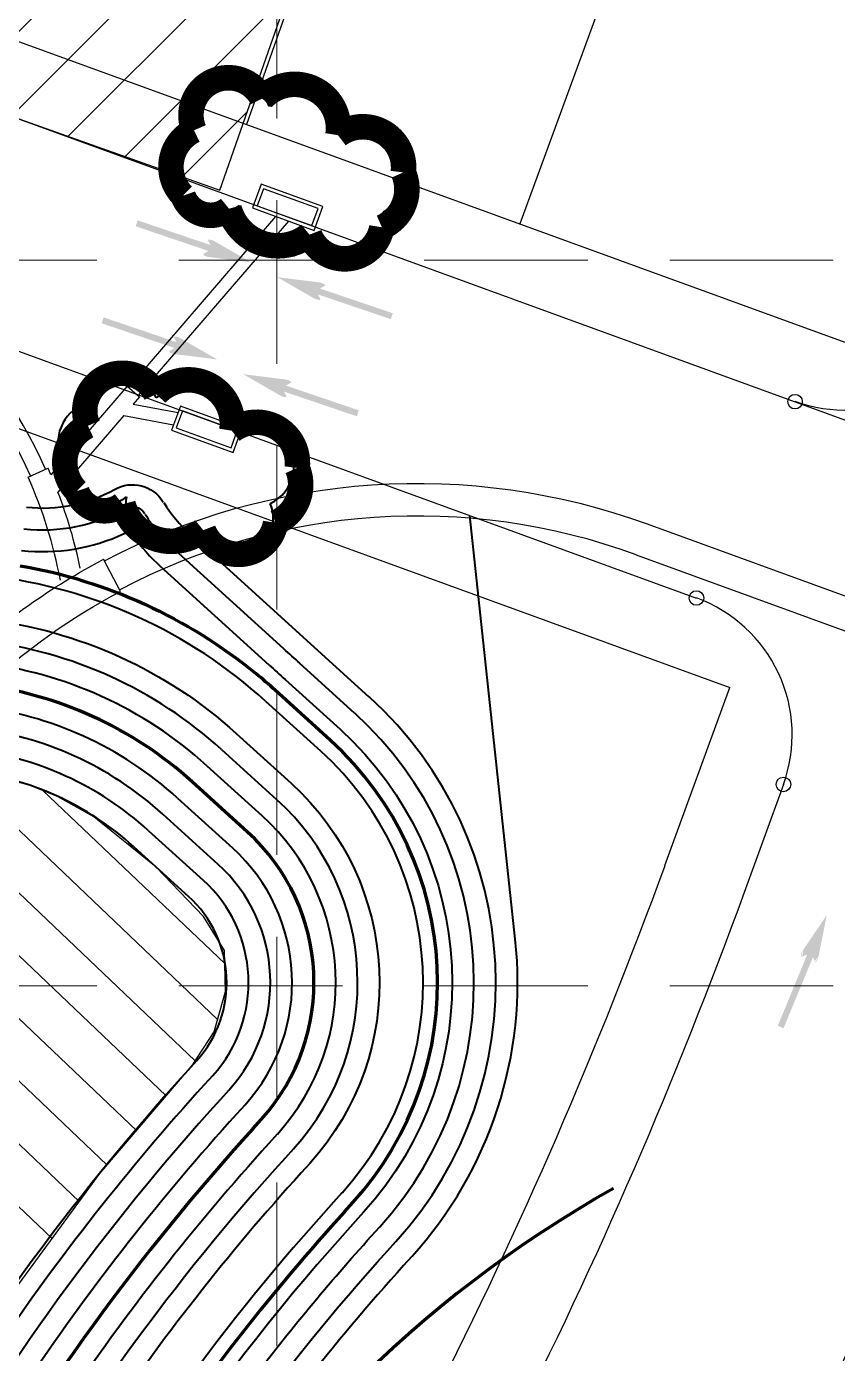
# Model space of a CAD drawing. Header units: inches. Extents: x -5337 to 1057, y 15227 to 19227.
# Drawn here: x -1675.6 to -1564.1, y 17276 to 17458.4 of the extents above; entities that cross this region are included whole.
import ezdxf

# ---------------------------------------------------------------- set-up
doc = ezdxf.new("R2010")
doc.units = ezdxf.units.IN
doc.header["$LTSCALE"] = 150
doc.header["$MEASUREMENT"] = 0
doc.linetypes.add('HIDDEN', pattern=[0.375, 0.25, -0.125])
for name, color, linetype in [('BASE', 7, 'Continuous'), ('COMT-MIN', 84, 'Continuous'), ('CONT-MJR', 84, 'Continuous'), ('ECB', 84, 'Continuous'), ('grid', 7, 'HIDDEN'), ('LOTLINE', 7, 'Continuous'), ('PAVING', 7, 'Continuous'), ('ROW', 7, 'Continuous'), ('SODDED LOT', 2, 'Continuous'), ('STORM', 7, 'Continuous'), ('STORM INLET', 7, 'Continuous')]:
    doc.layers.add(name, color=color, linetype=linetype)

# ---------------------------------------------------------------- blocks, each defined once
blk = doc.blocks.new('A$C18F678FE')
at = {"layer": 'BASE', "color": 170, "lineweight": 40, "const_width": 3.51}
blk.add_lwpolyline([(24.74, 19.3, 0.520567), (24.74, 19.3, 0.765195), (25.16, 29.3, 0.417879), (18.11, 33.3, 0.6649), (11.77, 25.13, 0.744833), (5.31, 15.53, 0.975642), (8.29, 5.64, 0.520567), (16.97, 2.85, 0.520567), (19.64, 8.87, 0.540264), (24.74, 19.3)], format="xyb", close=True, dxfattribs=at)

msp = doc.modelspace()

# ---------------------------------------------------------------- hatches: boundary and pattern name
at = {"layer": 'PAVING'}
h = msp.add_hatch(color=256, dxfattribs=at)
edge = h.paths.add_edge_path()
edge.add_line((-1650.63, 17428.96), (-1650.28, 17428.31))
edge.add_line((-1650.28, 17428.31), (-1660.3, 17431.71))
edge.add_line((-1660.3, 17431.71), (-1660.58, 17430.9))
edge.add_line((-1660.58, 17430.9), (-1650.55, 17427.5))
edge.add_line((-1650.55, 17427.5), (-1651.27, 17427.1))
edge.add_line((-1651.27, 17427.1), (-1651.27, 17427.1))
edge.add_ellipse((-1650.77, 17426.89), major_axis=(-0.53, 0.18), ratio=0.285714, start_angle=345.5033, end_angle=485.8315)
edge.add_line((-1650.5, 17426.66), (-1650.5, 17426.66))
edge.add_line((-1650.5, 17426.66), (-1644.7, 17425.94))
edge.add_line((-1644.7, 17425.94), (-1649.76, 17428.86))
edge.add_line((-1649.76, 17428.86), (-1649.76, 17428.85))
edge.add_ellipse((-1650.1, 17428.83), major_axis=(-0.53, 0.18), ratio=0.285714, start_angle=235.2731, end_angle=377.1827)
edge.add_line((-1650.63, 17428.96), (-1650.63, 17428.96))
edge.add_line((-1650.63, 17428.96), (-1650.63, 17428.96))
edge.add_line((-1650.63, 17428.96), (-1650.63, 17428.96))
h = msp.add_hatch(color=256, dxfattribs=at)
edge = h.paths.add_edge_path()
edge.add_line((-1635.17, 17420.88), (-1635.52, 17421.53))
edge.add_line((-1635.52, 17421.53), (-1625.49, 17418.13))
edge.add_line((-1625.49, 17418.13), (-1625.21, 17418.94))
edge.add_line((-1625.21, 17418.94), (-1635.24, 17422.34))
edge.add_line((-1635.24, 17422.34), (-1634.52, 17422.74))
edge.add_line((-1634.52, 17422.74), (-1634.52, 17422.74))
edge.add_ellipse((-1635.02, 17422.95), major_axis=(0.53, -0.18), ratio=0.285714, start_angle=345.5033, end_angle=485.8315)
edge.add_line((-1635.29, 17423.18), (-1635.29, 17423.18))
edge.add_line((-1635.29, 17423.18), (-1641.1, 17423.9))
edge.add_line((-1641.1, 17423.9), (-1636.03, 17420.98))
edge.add_line((-1636.03, 17420.98), (-1636.03, 17420.99))
edge.add_ellipse((-1635.69, 17421.01), major_axis=(0.53, -0.18), ratio=0.285714, start_angle=235.2731, end_angle=377.1827)
edge.add_line((-1635.16, 17420.88), (-1635.17, 17420.88))
edge.add_line((-1635.17, 17420.88), (-1635.17, 17420.88))
edge.add_line((-1635.17, 17420.88), (-1635.17, 17420.88))
h = msp.add_hatch(color=256, dxfattribs=at)
edge = h.paths.add_edge_path()
edge.add_line((-1655.3, 17415.62), (-1654.95, 17414.97))
edge.add_line((-1654.95, 17414.97), (-1664.97, 17418.37))
edge.add_line((-1664.97, 17418.37), (-1665.25, 17417.56))
edge.add_line((-1665.25, 17417.56), (-1655.22, 17414.16))
edge.add_line((-1655.22, 17414.16), (-1655.94, 17413.76))
edge.add_line((-1655.94, 17413.76), (-1655.94, 17413.76))
edge.add_ellipse((-1655.44, 17413.54), major_axis=(-0.53, 0.18), ratio=0.285714, start_angle=345.5033, end_angle=485.8315)
edge.add_line((-1655.17, 17413.32), (-1655.17, 17413.32))
edge.add_line((-1655.17, 17413.32), (-1649.37, 17412.6))
edge.add_line((-1649.37, 17412.6), (-1654.43, 17415.51))
edge.add_line((-1654.43, 17415.51), (-1654.43, 17415.51))
edge.add_ellipse((-1654.78, 17415.49), major_axis=(-0.53, 0.18), ratio=0.285714, start_angle=235.2731, end_angle=377.1827)
edge.add_line((-1655.3, 17415.62), (-1655.3, 17415.62))
edge.add_line((-1655.3, 17415.62), (-1655.3, 17415.62))
edge.add_line((-1655.3, 17415.62), (-1655.3, 17415.62))
h = msp.add_hatch(color=256, dxfattribs=at)
edge = h.paths.add_edge_path()
edge.add_line((-1639.84, 17407.54), (-1640.19, 17408.18))
edge.add_line((-1640.19, 17408.18), (-1630.16, 17404.78))
edge.add_line((-1630.16, 17404.78), (-1629.89, 17405.6))
edge.add_line((-1629.89, 17405.6), (-1639.91, 17409))
edge.add_line((-1639.91, 17409), (-1639.19, 17409.4))
edge.add_line((-1639.19, 17409.4), (-1639.19, 17409.4))
edge.add_ellipse((-1639.69, 17409.61), major_axis=(0.53, -0.18), ratio=0.285714, start_angle=345.5033, end_angle=485.8315)
edge.add_line((-1639.96, 17409.84), (-1639.96, 17409.84))
edge.add_line((-1639.96, 17409.84), (-1645.77, 17410.56))
edge.add_line((-1645.77, 17410.56), (-1640.7, 17407.64))
edge.add_line((-1640.7, 17407.64), (-1640.7, 17407.64))
edge.add_ellipse((-1640.36, 17407.66), major_axis=(0.53, -0.18), ratio=0.285714, start_angle=235.2731, end_angle=377.1827)
edge.add_line((-1639.84, 17407.54), (-1639.84, 17407.54))
edge.add_line((-1639.84, 17407.54), (-1639.84, 17407.54))
edge.add_line((-1639.84, 17407.54), (-1639.84, 17407.54))
h = msp.add_hatch(color=256, dxfattribs=at)
edge = h.paths.add_edge_path()
edge.add_line((-1567.17, 17329.76), (-1567.43, 17330.45))
edge.add_line((-1567.43, 17330.45), (-1571.48, 17320.67))
edge.add_line((-1571.48, 17320.67), (-1572.27, 17321))
edge.add_line((-1572.27, 17321), (-1568.23, 17330.78))
edge.add_line((-1568.23, 17330.78), (-1569, 17330.5))
edge.add_line((-1569, 17330.5), (-1569, 17330.5))
edge.add_ellipse((-1568.83, 17331.02), major_axis=(-0.214, -0.517), ratio=0.285714, start_angle=-125.8315, end_angle=14.4967, ccw=False)
edge.add_line((-1568.82, 17331.37), (-1568.82, 17331.37))
edge.add_line((-1568.82, 17331.37), (-1565.54, 17336.21))
edge.add_line((-1565.54, 17336.21), (-1566.68, 17330.48))
edge.add_line((-1566.68, 17330.48), (-1566.68, 17330.48))
edge.add_ellipse((-1566.93, 17330.24), major_axis=(-0.214, -0.517), ratio=0.285714, start_angle=-17.1827, end_angle=124.7269, ccw=False)
edge.add_line((-1567.17, 17329.76), (-1567.17, 17329.76))
edge.add_line((-1567.17, 17329.76), (-1567.17, 17329.76))
edge.add_line((-1567.17, 17329.76), (-1567.17, 17329.76))
at = {"layer": 'SODDED LOT'}
h = msp.add_hatch(dxfattribs=at)
h.set_pattern_fill('ANSI31', color=256, scale=60, style=0)
edge = h.paths.add_edge_path()
edge.add_line((-1687.18, 17594.99), (-1768.72, 17604.94))
edge.add_line((-1768.72, 17604.94), (-1770.06, 17590.4))
edge.add_line((-1770.06, 17590.4), (-1785.38, 17508.12))
edge.add_arc((-1759.16, 17503.24), 26.66, 169.4569, 253.3344)
edge.add_line((-1766.81, 17477.7), (-1649, 17435.86))
edge.add_line((-1649, 17435.86), (-1608.1, 17552.59))
edge.add_line((-1608.1, 17552.59), (-1691.73, 17576.21))
edge.add_line((-1691.73, 17576.21), (-1687.18, 17594.99))

# ---------------------------------------------------------------- linework, layer by layer
at = {"color": 5}
for p, q in [((-1746.5, 17362.55), (-1672.06, 17291.77)), ((-1736.82, 17361.98), (-1668.33, 17296.85)), ((-1726.51, 17360.79), (-1664.51, 17301.85)), ((-1716.19, 17359.61), (-1660.44, 17306.6)), ((-1705.88, 17358.43), (-1656.37, 17311.36)), ((-1695.56, 17357.24), (-1652.38, 17316.18)), ((-1675.53, 17354.23), (-1685.26, 17356.06)), ((-1685.25, 17356.06), (-1649.3, 17321.88)), ((-1671.31, 17352.53), (-1675.53, 17354.23)), ((-1673.32, 17353.34), (-1648.31, 17329.56)), ((-1666.3, 17349.71), (-1671.31, 17352.53)), ((-1657.76, 17342.79), (-1666.3, 17349.71)), ((-1651.23, 17336.02), (-1657.76, 17342.79)), ((-1648.35, 17331.33), (-1651.23, 17336.02)), ((-1648.21, 17325.73), (-1648.35, 17331.33)), ((-1649.78, 17320.17), (-1648.21, 17325.73)), ((-1652.8, 17315.53), (-1649.78, 17320.17)), ((-1665.5, 17300.69), (-1652.8, 17315.53)), ((-1682.29, 17277.84), (-1665.5, 17300.69))]:
    msp.add_line(p, q, dxfattribs=at)
at = {"layer": 'BASE', "color": 170, "lineweight": 40}
for p, q in [((-1642.21, 17447.39), (-1642.21, 17447.39)), ((-1642.21, 17447.39), (-1642.21, 17447.39)), ((-1657.76, 17407.31), (-1657.76, 17407.31)), ((-1657.76, 17407.31), (-1657.76, 17407.31))]:
    msp.add_line(p, q, dxfattribs=at)
for centre, radius, start, end in [((-1647.07, 17445.59), 5.19, 20.2758, 169.968), ((-1637.91, 17441.94), 6.94, 14.7381, 128.2611), ((-1649.99, 17441.24), 5.7, 112.6508, 203.3669), ((-1628.69, 17440.57), 4.02, 18.5927, 128.5927), ((-1628.84, 17437.93), 5.56, 294.7158, 44.7158), ((-1649.66, 17438.25), 5.61, 172.4813, 306.9611), ((-1640.33, 17432.74), 6.04, 170.2415, 316.9614), ((-1631.27, 17430.87), 5.17, 205.7431, 22.9176), ((-1662.63, 17405.52), 5.19, 20.2758, 169.968), ((-1653.46, 17401.87), 6.94, 14.7381, 128.2611), ((-1665.55, 17401.16), 5.7, 112.6508, 203.3669), ((-1644.25, 17400.49), 4.02, 18.5927, 128.5927), ((-1644.39, 17397.86), 5.56, 294.7158, 44.7158), ((-1665.21, 17398.17), 5.61, 172.4813, 306.9611), ((-1655.89, 17392.67), 6.04, 170.2415, 316.9614), ((-1646.82, 17390.79), 5.17, 205.7431, 22.9176)]:
    msp.add_arc(centre, radius, start, end, dxfattribs=at)
at = {"layer": 'COMT-MIN', "color": 5, "linetype": 'Continuous', "lineweight": 40}
for p, q in [((-1608.37, 17332.91), (-1614.62, 17391.14)), ((-1628.44, 17366.19), (-1653.12, 17388.58)), ((-1640.19, 17372.8), (-1655.14, 17386.36)), ((-1642.21, 17370.58), (-1657.15, 17384.14)), ((-1630.46, 17363.97), (-1638.01, 17370.82)), ((-1640.02, 17368.6), (-1632.47, 17361.75)), ((-1642.71, 17365.63), (-1642.71, 17365.63)), ((-1642.71, 17365.63), (-1635.16, 17358.78)), ((-1646.74, 17361.19), (-1639.19, 17354.34)), ((-1648.76, 17358.97), (-1648.76, 17358.97)), ((-1648.76, 17358.97), (-1641.21, 17352.12)), ((-1635.16, 17358.78), (-1635.16, 17358.78)), ((-1650.77, 17356.75), (-1650.77, 17356.75)), ((-1650.77, 17356.75), (-1643.22, 17349.9)), ((-1654.8, 17352.3), (-1654.8, 17352.3)), ((-1654.8, 17352.3), (-1647.25, 17345.45)), ((-1641.21, 17352.12), (-1641.21, 17352.12)), ((-1656.82, 17350.08), (-1656.82, 17350.08)), ((-1656.82, 17350.08), (-1649.27, 17343.23)), ((-1643.22, 17349.9), (-1643.22, 17349.9)), ((-1658.84, 17347.86), (-1658.84, 17347.86)), ((-1658.84, 17347.86), (-1651.28, 17341.01)), ((-1660.85, 17345.64), (-1660.85, 17345.64)), ((-1660.85, 17345.64), (-1653.3, 17338.79)), ((-1647.25, 17345.45), (-1647.25, 17345.45)), ((-1649.27, 17343.23), (-1649.27, 17343.23)), ((-1651.28, 17341.01), (-1651.28, 17341.01)), ((-1653.3, 17338.79), (-1653.3, 17338.79)), ((-1608.37, 17332.91), (-1608.37, 17332.91)), ((-1652.2, 17316.19), (-1653.36, 17314.91)), ((-1653.36, 17314.91), (-1653.36, 17314.91)), ((-1652.2, 17316.19), (-1652.2, 17316.19)), ((-1649.98, 17314.17), (-1651.14, 17312.89)), ((-1651.14, 17312.89), (-1651.14, 17312.89)), ((-1649.98, 17314.17), (-1649.98, 17314.17)), ((-1647.75, 17312.16), (-1648.91, 17310.88)), ((-1648.91, 17310.88), (-1648.91, 17310.88)), ((-1647.75, 17312.16), (-1647.75, 17312.16)), ((-1645.53, 17310.14), (-1646.69, 17308.86)), ((-1645.53, 17310.14), (-1645.53, 17310.14)), ((-1646.69, 17308.86), (-1646.69, 17308.86)), ((-1641.09, 17306.11), (-1642.25, 17304.83)), ((-1641.09, 17306.11), (-1641.09, 17306.11)), ((-1642.25, 17304.83), (-1642.25, 17304.83)), ((-1638.86, 17304.1), (-1640.02, 17302.82)), ((-1638.86, 17304.1), (-1638.86, 17304.1)), ((-1640.02, 17302.82), (-1640.02, 17302.82)), ((-1636.64, 17302.08), (-1637.8, 17300.8)), ((-1632.2, 17298.05), (-1633.36, 17296.77)), ((-1632.2, 17298.05), (-1632.2, 17298.05)), ((-1633.36, 17296.77), (-1633.36, 17296.77)), ((-1629.23, 17295.37), (-1630.39, 17294.09)), ((-1628.17, 17292.07), (-1627.01, 17293.35)), ((-1625.95, 17290.06), (-1624.79, 17291.34)), ((-1623.73, 17288.04), (-1622.56, 17289.32)), ((-1622.56, 17289.32), (-1622.56, 17289.32)), ((-1623.73, 17288.04), (-1623.73, 17288.04))]:
    msp.add_line(p, q, dxfattribs=at)
for centre, radius, start, end in [((-1673.27, 17412.17), 20, 263.3722, 299.3197), ((-1639.68, 17403.39), 20, 211.6181, 227.7854), ((-1673.27, 17412.17), 23, 263.3722, 299.3197), ((-1639.68, 17403.39), 23, 211.6181, 227.7854), ((-1673.27, 17412.17), 26, 263.3722, 295.3554), ((-1639.68, 17403.39), 26, 215.3508, 227.7854), ((-1688.4, 17315.27), 68, 47.7855, 83.3722), ((-1688.4, 17315.27), 59, 47.7855, 83.3722), ((-1687.6, 17318.35), 72.2, 46.614, 48.9554), ((-1688.4, 17315.27), 56, 47.7855, 83.3722), ((-1664.05, 17326.94), 53, 317.8021, 47.7855), ((-1688.4, 17315.27), 50, 47.7855, 83.3722), ((-1664.05, 17326.94), 50, 317.8021, 47.7855), ((-1688.4, 17315.27), 47, 47.7855, 83.3722), ((-1688.4, 17315.27), 44, 47.7855, 83.3722), ((-1664.05, 17326.94), 43, 317.8021, 47.7855), ((-1688.4, 17315.27), 41, 47.7855, 83.3722), ((-1664.05, 17326.94), 34, 317.8021, 47.7855), ((-1664.05, 17326.94), 31, 317.8021, 47.7855), ((-1664.05, 17326.94), 25, 317.8021, 47.7855), ((-1664.05, 17326.94), 22, 317.8021, 47.7855), ((-1664.05, 17326.94), 19, 317.8021, 47.7855), ((-1664.05, 17326.94), 16, 317.8021, 47.7855), ((-1664.05, 17326.94), 56, 317.8021, 6.1231), ((-1405.92, 17090.56), 334, 137.8021, 150.1864), ((-1405.92, 17090.56), 331, 137.8021, 145.8419), ((-1405.92, 17090.56), 328, 137.8021, 150.2137), ((-1405.92, 17090.56), 325, 137.8021, 145.9228), ((-1405.92, 17090.56), 319, 137.8021, 146.0184), ((-1405.92, 17090.56), 316, 137.8021, 150.2068), ((-1405.92, 17090.56), 313, 137.8021, 146.0494), ((-1405.92, 17090.56), 307, 137.8021, 150.253), ((-1405.92, 17090.56), 303, 137.8021, 153.6549), ((-1405.92, 17090.56), 294, 137.8021, 146.1891)]:
    msp.add_arc(centre, radius, start, end, dxfattribs=at)
at = {"layer": 'COMT-MIN', "color": 5, "linetype": 'Continuous', "lineweight": 40, "extrusion": (0, 0, -1)}
for centre, radius, start, end in [((1661.03, 17390.37), 5, 60.6803, 148.3819), ((1661.03, 17390.37), 2, 60.6803, 148.3819), ((1661.71, 17387.77), 1, 64.6446, 144.6492), ((1688.4, 17315.27), 62, 96.6278, 132.2145), ((1690.3, 17315.37), 73.22, 131.0608, 133.3697), ((1664.05, 17326.94), 47, 132.2145, 222.1979), ((1664.05, 17326.94), 37, 132.2145, 222.1979), ((1405.92, 17090.56), 300, 37.2255, 42.1979), ((1405.92, 17090.56), 297, 29.7149, 42.1979)]:
    msp.add_arc(centre, radius, start, end, dxfattribs=at)
at = {"layer": 'CONT-MJR', "color": 5, "linetype": 'Continuous', "lineweight": 70}
for p, q in [((-1633.82, 17360.26), (-1641.37, 17367.11)), ((-1645.24, 17347.67), (-1652.79, 17354.52)), ((-1652.79, 17354.52), (-1652.79, 17354.52)), ((-1645.24, 17347.67), (-1645.24, 17347.67)), ((-1644.47, 17306.85), (-1643.31, 17308.13)), ((-1643.31, 17308.13), (-1643.31, 17308.13)), ((-1644.47, 17306.85), (-1644.47, 17306.85)), ((-1631.87, 17295.43), (-1630.71, 17296.71))]:
    msp.add_line(p, q, dxfattribs=at)
at = {"layer": 'CONT-MJR', "color": 5, "linetype": 'Continuous', "lineweight": 70, "extrusion": (0, 0, -1)}
msp.add_arc((1688.4, 17315.27), 70, 99.823, 129.2983, dxfattribs=at)
at = {"layer": 'CONT-MJR', "color": 5, "linetype": 'Continuous', "lineweight": 70}
for centre, radius, start, end in [((-1689.53, 17313.96), 71.73, 47.8208, 50.6665), ((-1688.4, 17315.27), 53, 47.7855, 83.3722), ((-1664.05, 17326.94), 45, 317.8021, 47.7855), ((-1664.05, 17326.94), 28, 317.8021, 47.7855), ((-1405.92, 17090.56), 322, 137.8021, 150.2197), ((-1515.53, 17157.14), 162.22, 119.2713, 151.8446), ((-1405.92, 17090.56), 305, 137.8021, 146.0271)]:
    msp.add_arc(centre, radius, start, end, dxfattribs=at)
at = {"layer": 'grid', "color": 252, "linetype": 'HIDDEN', "lineweight": 0, "ltscale": 0.6}
for p, q in [((-1641.14, 19121.98), (-1641.14, 15630.29)), ((-5232.14, 17426.23), (952.36, 17426.23)), ((-5232.14, 17326.48), (952.36, 17326.48))]:
    msp.add_line(p, q, dxfattribs=at)
at = {"layer": 'LOTLINE'}
for p, q in [((-1607.9, 17551.45), (-1645.34, 17444.9)), ((-1566.33, 17544.09), (-1607.76, 17431.21))]:
    msp.add_line(p, q, dxfattribs=at)
at = {"layer": 'PAVING'}
for p, q in [((-1838.66, 17504.62), (-1383.65, 17339)), ((-1779.18, 17451.04), (-1583.46, 17379.8)), ((-1571.5, 17354.17), (-1576.91, 17339.31))]:
    msp.add_line(p, q, dxfattribs=at)
for centre in [(-1569.9, 17406.79), (-1583.46, 17379.8), (-1571.5, 17354.17)]:
    msp.add_circle(centre, 1, dxfattribs=at)
at = {"layer": 'PAVING', "extrusion": (0, 0, -1)}
for centre, radius, start, end in [((1563.06, 17425.59), 20, 200.0017, 290.0017), ((2217.3, 17572.42), 681.5, 200.00174, 213.74584), ((2217.3, 17572.42), 718.5, 200.00174, 213.74584)]:
    msp.add_arc(centre, radius, start, end, dxfattribs=at)
at = {"layer": 'PAVING'}
msp.add_arc((-1590.3, 17361.01), 20, 339.9982, 69.9983, dxfattribs=at)
at = {"layer": 'ROW'}
for p, q in [((-1777.49, 17493), (-1358.81, 17340.6)), ((-1791, 17444.71), (-1578.89, 17367.5)), ((-1587.79, 17343.05), (-1578.89, 17367.5))]:
    msp.add_line(p, q, dxfattribs=at)
for radius, start, end in [(730, 326.25416, 342.02415), (670, 326.2308, 339.98068)]:
    msp.add_arc((-2217.3, 17572.42), radius, start, end, dxfattribs=at)
at = {"layer": 'SODDED LOT'}
msp.add_lwpolyline([(-1687.18, 17594.99), (-1768.72, 17604.94), (-1770.06, 17590.4), (-1785.38, 17508.12, 0.383251), (-1766.81, 17477.7), (-1649, 17435.86), (-1608.1, 17552.59), (-1691.73, 17576.21)], format="xyb", close=True, dxfattribs=at)
at = {"layer": 'STORM', "color": 5}
for p, q in [((-1641.33, 17432.26), (-1661.53, 17408.76)), ((-1639.57, 17431.62), (-1660.21, 17407.62)), ((-1661.72, 17408.92), (-1672.22, 17396.72)), ((-1661.72, 17408.92), (-1660.02, 17407.45)), ((-1660.02, 17407.45), (-1660.89, 17406.44)), ((-1660.89, 17406.44), (-1654.74, 17405.28)), ((-1662.21, 17404.9), (-1671.26, 17394.37)), ((-1662.21, 17404.9), (-1655.35, 17403.61)), ((-1675.36, 17396.43), (-1672.63, 17397.65)), ((-1590.22, 17389.98), (-1590.22, 17389.98)), ((-1590.22, 17389.98), (-1557.47, 17378.06)), ((-1591.76, 17385.75), (-1591.76, 17385.75)), ((-1591.76, 17385.75), (-1556.46, 17372.9)), ((-1662.64, 17380.71), (-1664.97, 17385.13))]:
    msp.add_line(p, q, dxfattribs=at)
for centre, radius, start, end in [((-1733.33, 17370.5), 66.13, 24.0934, 69.998), ((-1733.33, 17370.5), 63.88, 24.0934, 69.998), ((-1733.33, 17370.5), 66.5, 23.2136, 24.0934), ((-1733.33, 17370.5), 63.5, 10.665, 24.0934), ((-1733.33, 17370.5), 66.5, 11.6162, 21.0341), ((-1621.83, 17303.31), 87.75, 69.9604, 117.8047)]:
    msp.add_arc(centre, radius, start, end, dxfattribs=at)
at = {"layer": 'STORM', "color": 5, "extrusion": (0, 0, -1)}
for radius, start, end in [(92.25, 62.1953, 110.0396), (92.5, 47.1613, 62.1953), (87.5, 47.2235, 62.1953)]:
    msp.add_arc((1621.83, 17303.31), radius, start, end, dxfattribs=at)
at = {"layer": 'STORM INLET', "color": 5}
for p, q in [((-1643.3, 17436.7), (-1644.5, 17433.41)), ((-1634.85, 17433.62), (-1643.3, 17436.7)), ((-1643, 17436.06), (-1643.86, 17433.71)), ((-1635.49, 17433.32), (-1643, 17436.06)), ((-1644.5, 17433.41), (-1636.04, 17430.33)), ((-1643.86, 17433.71), (-1636.34, 17430.98)), ((-1636.34, 17430.98), (-1635.49, 17433.32)), ((-1636.04, 17430.33), (-1634.85, 17433.62)), ((-1654.42, 17406.16), (-1655.62, 17402.88)), ((-1645.96, 17403.08), (-1654.42, 17406.16)), ((-1654.12, 17405.52), (-1654.98, 17403.17)), ((-1646.6, 17402.79), (-1654.12, 17405.52)), ((-1655.62, 17402.88), (-1647.16, 17399.8)), ((-1654.98, 17403.17), (-1647.46, 17400.44)), ((-1647.46, 17400.44), (-1646.6, 17402.79)), ((-1647.16, 17399.8), (-1645.96, 17403.08))]:
    msp.add_line(p, q, dxfattribs=at)

# ---------------------------------------------------------------- block references
at = {"layer": 'ECB'}
for p, rotation in [((-1659.3, 17451.49), 278.1808230166341), ((-1673.9, 17410.87), 278.1808230166528)]:
    msp.add_blockref('A$C18F678FE', p, dxfattribs=dict(at, rotation=rotation))

doc.saveas('drawing.dxf')
